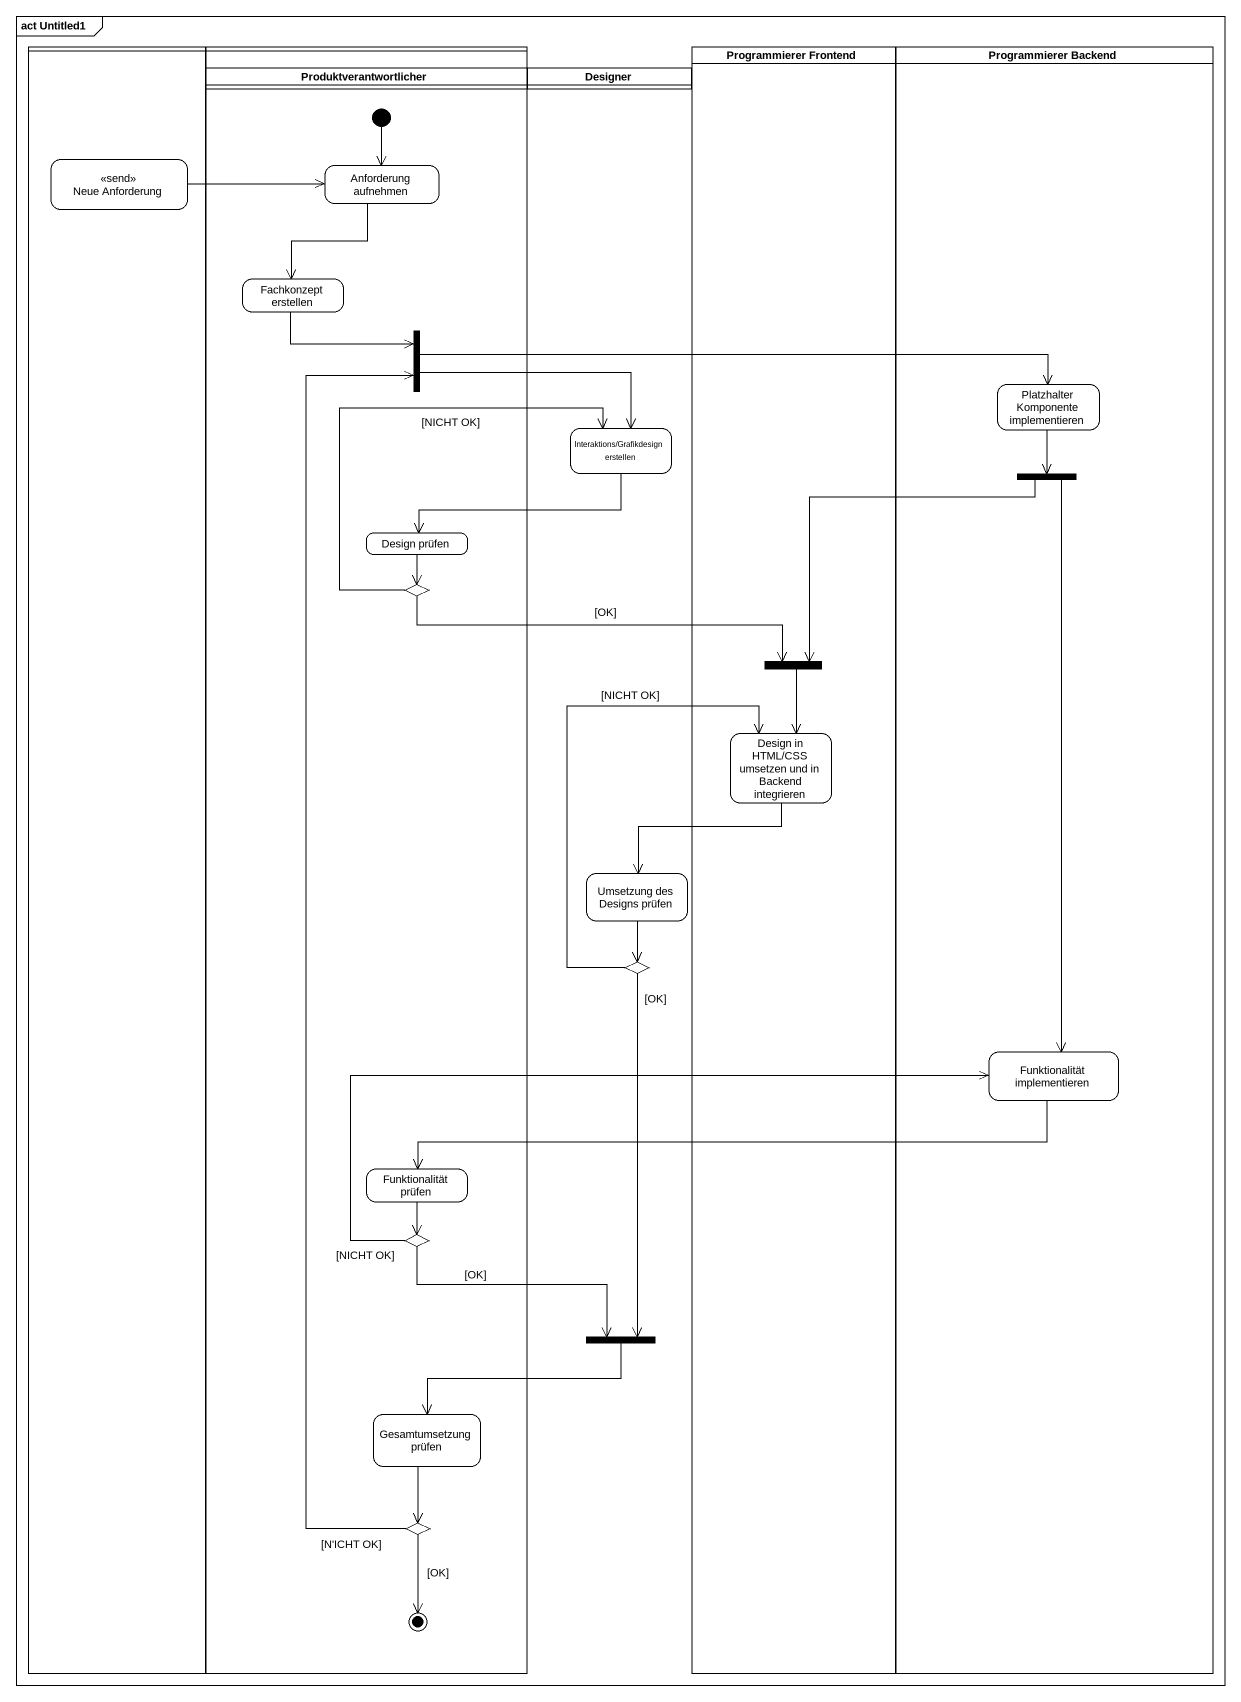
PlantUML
@startuml
mainframe act Untitled1
hide empty description
state " " as lane1 <<partition>> {
  state "Neue Anforderung" as Neue_Anforderung <<send>>
}
state " " as lane2 <<partition>> {
  state Produktverantwortlicher <<partition>>
  state "Anforderung aufnehmen" as Anforderung_aufnehmen
  state "Fachkonzept erstellen" as Fachkonzept_erstellen
  state fork1 <<fork>>
  state "Design prüfen" as Design_prüfen
  state choice1 <<choice>>
  state "Funktionalität prüfen" as Funktionalität_prüfen
  state choice3 <<choice>>
  state "Gesamtumsetzung prüfen" as Gesamtumsetzung_prüfen
  state choice4 <<choice>>
  [*] --> Anforderung_aufnehmen
  choice4 --> [*] : [OK]
}
state Designer <<partition>>
state "Programmierer Frontend" as Programmierer_Frontend <<partition>> {
  state fork3 <<join>>
  state "Design in HTML/CSS umsetzen und in Backend integrieren" as Design_in_HTML_CSS_umsetzen
}
state "Programmierer Backend" as Programmierer_Backend <<partition>> {
  state "Platzhalter Komponente implementieren" as Platzhalter_Komponente
  state fork2 <<fork>>
  state "Funktionalität implementieren" as Funktionalität
}
state "Interaktions/Grafikdesign erstellen" as Interaktions_Grafikdesign
state "Umsetzung des Designs prüfen" as Umsetzung_des_Designs_prüfen
state choice2 <<choice>>
state fork4 <<join>>
Neue_Anforderung -right-> Anforderung_aufnehmen
Anforderung_aufnehmen --> Fachkonzept_erstellen
Fachkonzept_erstellen -right-> fork1
fork1 -right-> Platzhalter_Komponente
fork1 -right-> Interaktions_Grafikdesign
Platzhalter_Komponente --> fork2
Interaktions_Grafikdesign -left-> Design_prüfen
fork2 --> fork3
fork2 --> Funktionalität
Design_prüfen --> choice1
choice1 -up-> Interaktions_Grafikdesign : [NICHT OK]
choice1 -right-> fork3 : [OK]
fork3 --> Design_in_HTML_CSS_umsetzen
Design_in_HTML_CSS_umsetzen --> Umsetzung_des_Designs_prüfen
Umsetzung_des_Designs_prüfen --> choice2
choice2 -up-> Design_in_HTML_CSS_umsetzen : [NICHT OK]
choice2 --> fork4 : [OK]
Funktionalität -left-> Funktionalität_prüfen
Funktionalität_prüfen --> choice3
choice3 -right-> Funktionalität : [NICHT OK]
choice3 -right-> fork4 : [OK]
fork4 -left-> Gesamtumsetzung_prüfen
Gesamtumsetzung_prüfen --> choice4
choice4 -up-> fork1 : [N'ICHT OK]
@enduml
